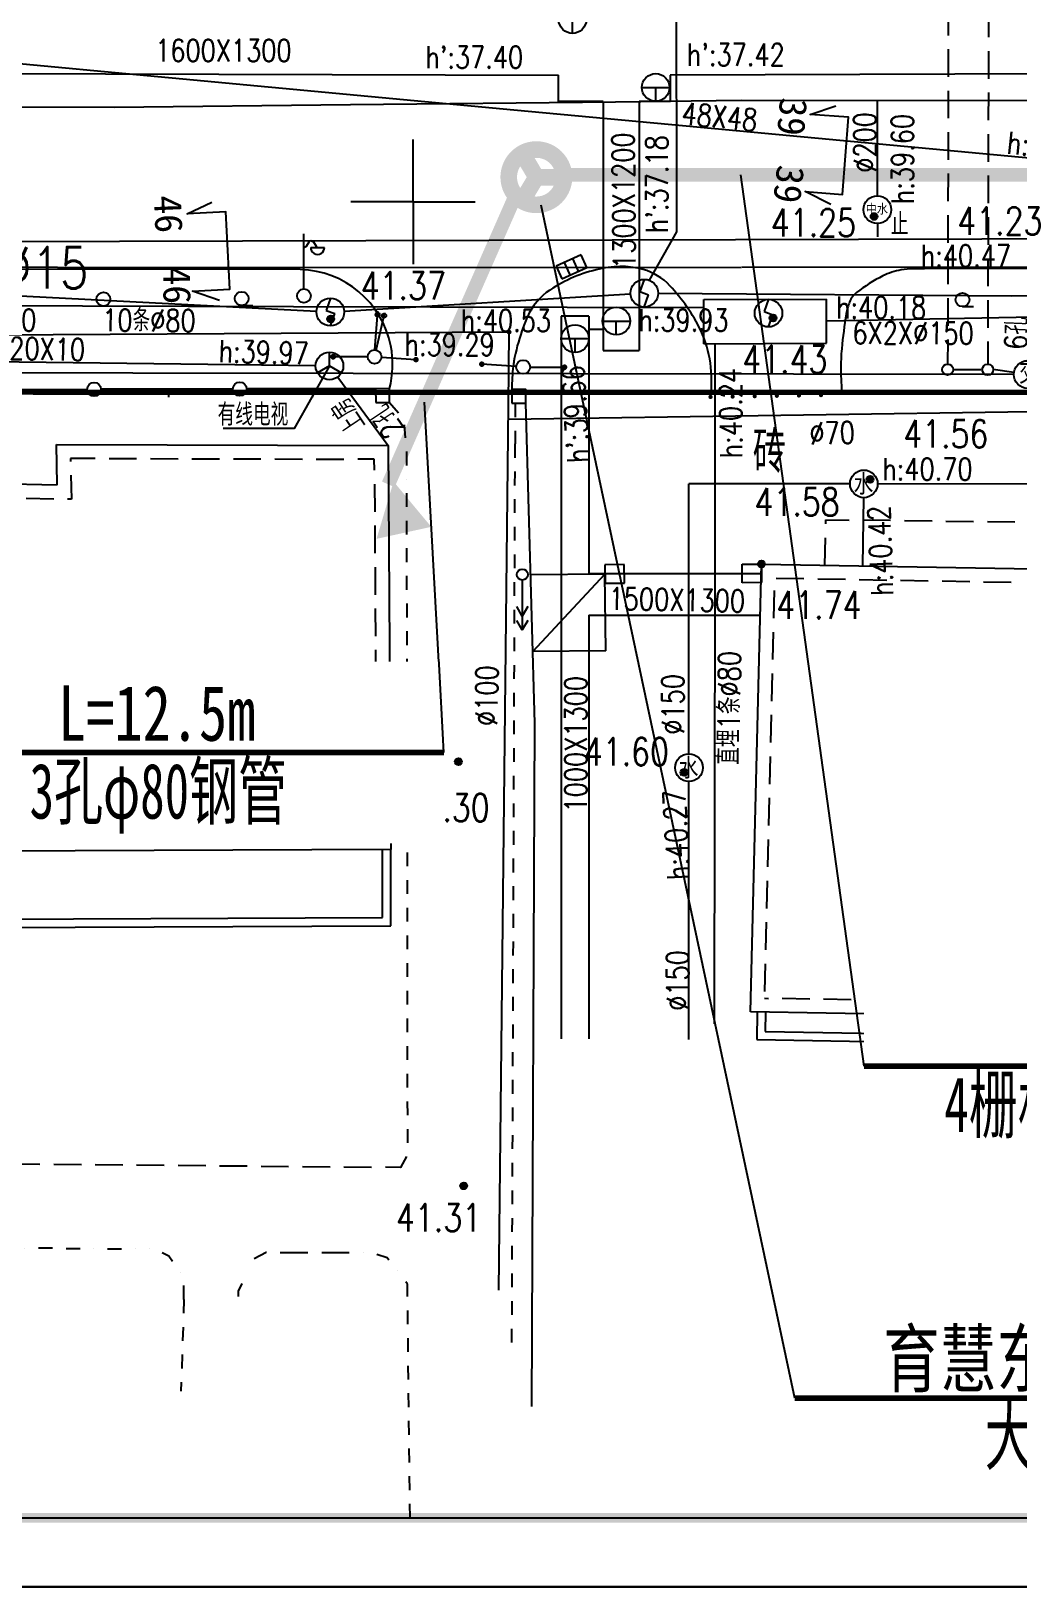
# Model space of a CAD drawing. Header units: inches. Extents: x 505347 to 508499, y 312634 to 313316.
# Drawn here: x 505586.2 to 505621.9, y 312809.9 to 312866.2 of the extents above; entities that cross this region are included whole.
import ezdxf
from ezdxf.enums import TextEntityAlignment as Align
from ezdxf.lldxf.tags import DXFTag

# ---------------------------------------------------------------- set-up
doc = ezdxf.new("R2010")
doc.units = ezdxf.units.IN
doc.header["$LTSCALE"] = 0.5
doc.header["$MEASUREMENT"] = 0
doc.linetypes.add('B1', pattern=[3, 2, -1])
doc.linetypes.add('XX11', pattern=[2, 1, -1])
for name, color, linetype in [('BJ0', 7, 'Continuous'), ('BJ02', 7, 'Continuous'), ('BJ03', 7, 'Continuous'), ('BJ04', 7, 'Continuous'), ('BJ05', 7, 'Continuous'), ('BJ08', 7, 'Continuous'), ('BJ09', 7, 'Continuous'), ('BJ10', 7, 'Continuous'), ('BZ', 2, 'Continuous'), ('上水井', 4, 'Continuous'), ('上水注记', 4, 'Continuous'), ('上水管线', 4, 'Continuous'), ('上水高程表', 4, 'Continuous'), ('中水井', 151, 'Continuous'), ('中水注记', 151, 'Continuous'), ('中水管线', 151, 'Continuous'), ('中水高程表', 151, 'Continuous'), ('公安交通井', 163, 'Continuous'), ('公安交通管线', 163, 'Continuous'), ('图签', 7, 'Continuous'), ('热力井', 40, 'Continuous'), ('热力注记', 40, 'Continuous'), ('热力管线', 40, 'Continuous'), ('热力高程表', 40, 'Continuous'), ('照明井', 193, 'Continuous'), ('照明管线', 193, 'Continuous'), ('燃气注记', 6, 'Continuous'), ('燃气管线', 6, 'Continuous'), ('燃气高程表', 6, 'Continuous'), ('电信井权属', 7, 'Continuous'), ('电信井（TV有线电视）', 3, 'Continuous'), ('电信断面图及编号', 3, 'Continuous'), ('电信注记', 3, 'Continuous'), ('电信管线', 3, 'Continuous'), ('电信规划位置', 1, 'Continuous'), ('电信高程表', 3, 'Continuous'), ('电力井', 1, 'Continuous'), ('电力注记', 1, 'Continuous'), ('电力管线', 1, 'Continuous'), ('电力高程表', 1, 'Continuous'), ('通信人井', 7, 'Continuous'), ('道路红线', 1, 'Continuous'), ('雨蓖子', 34, 'Continuous')]:
    doc.layers.add(name, color=color, linetype=linetype)
doc.styles.add('HZ', font='simplex.shx', dxfattribs={"bigfont": 'hztxt'})
doc.styles.get("Standard").update_dxf_attribs({"font": 'txt.shx', "bigfont": 'hztxt.shx'})
doc.styles.add('粗宋', font='', dxfattribs={"width": 0.75})
doc.styles.add('粗等线', font='simhei.ttf')
doc.styles.add('细等线', font='txt.shx', dxfattribs={"bigfont": 'ht.shx'})
doc.styles.get('粗宋').set_extended_font_data('SimSun')
doc.linetypes.add('1152', pattern='A,15,-0.9,[138,ltypeshp.shx,S=1,R=0,X=0,Y=-0.5],-0.7,[138,ltypeshp.shx,S=1,R=0,X=0,Y=-0.5],-0.9,0', length=17.5)
doc.linetypes.add('1157', pattern='A,15,-3,[138,ltypeshp.shx,S=1,R=0,X=-0.5,Y=-0.5],-2,0', length=20)
tags = doc.linetypes.add('DL', pattern='A,15,-4.925,[130,ltypeshp.shx,S=0.5,R=330,X=-0.15,Y=0.433],0,[130,ltypeshp.shx,S=0.4,R=90,X=0,Y=0],-0.15,[130,ltypeshp.shx,S=0.5,R=150,X=0,Y=-0.433],-4.925,15', length=40).pattern_tags.tags
tags[32:33] = [DXFTag(74, 4), DXFTag(75, 0), DXFTag(340, '0'), DXFTag(46, 1.0), DXFTag(50, 0.0), DXFTag(44, 0.0), DXFTag(45, 0.0)]
tags[30:31] = [DXFTag(74, 4), DXFTag(75, 0), DXFTag(340, '0'), DXFTag(46, 1.0), DXFTag(50, 0.0), DXFTag(44, 0.0), DXFTag(45, 0.0)]
tags[4:5] = [DXFTag(74, 4), DXFTag(75, 0), DXFTag(340, '0'), DXFTag(46, 1.0), DXFTag(50, 0.0), DXFTag(44, 0.0), DXFTag(45, 0.0)]
tags = doc.linetypes.add('DX', pattern='A,15,-5,[130,ltypeshp.shx,S=1,R=330,X=0,Y=0],-5,15', length=40).pattern_tags.tags
tags[16:17] = [DXFTag(74, 4), DXFTag(75, 0), DXFTag(340, '0'), DXFTag(46, 1.0), DXFTag(50, 0.0), DXFTag(44, 0.0), DXFTag(45, 0.0)]
tags[14:15] = [DXFTag(74, 4), DXFTag(75, 0), DXFTag(340, '0'), DXFTag(46, 1.0), DXFTag(50, 0.0), DXFTag(44, 0.0), DXFTag(45, 0.0)]
tags[4:5] = [DXFTag(74, 4), DXFTag(75, 0), DXFTag(340, '0'), DXFTag(46, 1.0), DXFTag(50, 0.0), DXFTag(44, 0.0), DXFTag(45, 0.0)]
tags = doc.linetypes.add('SS', pattern='A,15,-1.9,[130,ltypeshp.shx,S=1,R=330,X=0,Y=0],-1.2,[130,ltypeshp.shx,S=1,R=330,X=0,Y=0],-1.9,15', length=35).pattern_tags.tags
tags[24:25] = [DXFTag(74, 4), DXFTag(75, 0), DXFTag(340, '0'), DXFTag(46, 1.0), DXFTag(50, 0.0), DXFTag(44, 0.0), DXFTag(45, 0.0)]
tags[22:23] = [DXFTag(74, 4), DXFTag(75, 0), DXFTag(340, '0'), DXFTag(46, 1.0), DXFTag(50, 0.0), DXFTag(44, 0.0), DXFTag(45, 0.0)]
tags[4:5] = [DXFTag(74, 4), DXFTag(75, 0), DXFTag(340, '0'), DXFTag(46, 1.0), DXFTag(50, 0.0), DXFTag(44, 0.0), DXFTag(45, 0.0)]
doc.linetypes.add('TRQD', pattern='A,15,[130,ltypeshp.shx,S=0.6,R=0,X=0,Y=0],-5,[130,ltypeshp.shx,S=0.6,R=0,X=0,Y=0],15', length=35)
tags = doc.linetypes.add('TRQZ', pattern='A,15,[130,ltypeshp.shx,S=0.6,R=0,X=0,Y=0],-2.5,[133,ltypeshp.shx,S=0.05,R=0,X=0,Y=0],-2.5,[130,ltypeshp.shx,S=0.6,R=0,X=0,Y=0],15', length=35).pattern_tags.tags
tags[28:29] = [DXFTag(74, 4), DXFTag(75, 0), DXFTag(340, '0'), DXFTag(46, 1.0), DXFTag(50, 0.0), DXFTag(44, 0.0), DXFTag(45, 0.0)]

# ---------------------------------------------------------------- blocks, each defined once
blk = doc.blocks.new('B5461')
for q in [(-0.866025, -0.5), (0, 1), (0.866025, -0.5)]:
    blk.add_line((0, 0), q)
blk.add_circle((0, 0), 1)
blk = doc.blocks.new('B552')
for p, q in [((0.984668, 0.518566), (-1.015332, 0.518566)), ((-1.015332, 0.518566), (-1.015332, -0.481434)), ((0.984668, -0.481434), (0.984668, 0.518566)), ((-1.015332, -0.481434), (0.984668, -0.481434))]:
    blk.add_line(p, q)
at = {"linetype": 'Continuous'}
for p, q in [((-0.348666, -0.481434), (-0.348666, 0.518566)), ((0.318001, -0.481434), (0.318001, 0.518566))]:
    blk.add_line(p, q, dxfattribs=at)
blk = doc.blocks.new('BC026')
for p, q in [((0, 0.5), (0, 4.5)), ((0, 3.5), (0.19, 3.6)), ((0.19, 3.6), (0.39, 3.9)), ((0.39, 3.9), (0.49, 4)), ((0.49, 4), (0.69, 3.9)), ((0.49, 3.5), (1.49, 3.5)), ((0.69, 3.9), (0.89, 3.6)), ((0.89, 3.6), (0.99, 3.5))]:
    blk.add_line(p, q)
blk.add_circle((0, 0), 0.5)
blk.add_arc((0.99, 3.5), 0.5, 179, 0)
blk = doc.blocks.new('B8211')
blk.add_hatch(color=256).paths.add_polyline_path([(0.25, 0, 1), (-0.25, 0, 1)])
blk.add_circle((0, 0), 0.25)
blk = doc.blocks.new('JT')
at = {"layer": '公安交通井'}
blk.add_circle((0, 0), 0.5, dxfattribs=at)
at = {"layer": '公安交通井', "width": 0.8}
blk.add_text('交', height=0.8, dxfattribs=at).set_placement((-0.304, -0.335, -50.185))
blk = doc.blocks.new('B549')
blk.add_circle((0, 0), 1)
blk = doc.blocks.new('B545')
for p, q in [((-1, 0), (1, 0)), ((0, -1), (0, 0))]:
    blk.add_line(p, q)
blk.add_circle((0, 0), 1)
blk = doc.blocks.new('B547')
at = {"linetype": 'Continuous'}
for p, q in [((0, 1), (-0.31427, 0.111111)), ((-0.31427, 0.111111), (0.31427, -0.111111)), ((0, -1), (0.31427, -0.111111))]:
    blk.add_line(p, q, dxfattribs=at)
blk.add_circle((0, 0), 1)
blk = doc.blocks.new('B5502')
blk.add_circle((0, 0), 1)
at = {"style": '细等线'}
blk.add_text('水', height=1.5, dxfattribs=at).set_placement((-0.74, -0.79))
blk = doc.blocks.new('53214')
blk.add_circle((0, 0), 0.1)
for tag in ['路号', '线号', '点号']:
    blk.add_attdef(tag, (0, 0), '', height=0.00001)
blk = doc.blocks.new('111111')
for p, q in [((518331.076, 303651.061), (518751.076, 303651.061)), ((518751.076, 303651.061), (518331.076, 303651.061)), ((518343.576, 303505.111), (518748.576, 303505.111)), ((518331.076, 303502.611), (518751.076, 303502.611))]:
    blk.add_line(p, q)
at = {"const_width": 0.35}
blk.add_lwpolyline([(518343.576, 303648.561), (518748.576, 303648.561), (518748.576, 303505.111), (518343.576, 303505.111)], close=True, dxfattribs=at)
blk = doc.blocks.new('A$C23F021E1')
at = {"color": 255}
blk.add_wipeout([(0, 6.569), (20.762, 6.569), (20.762, 0), (0, 0)], dxfattribs=at).dxf.layer = 'BZ'
at = {"layer": 'BZ', "color": 0, "const_width": 0.2}
blk.add_lwpolyline([(0, 3.285), (20.762, 3.285)], dxfattribs=at)
at = {"layer": 'BZ', "style": '粗宋', "width": 0.75, "flags": 8}
for tag, p in [('X=', (10.365, 3.712)), ('Y=', (10.426, 0.898))]:
    blk.add_attdef(tag, text='', height=2, dxfattribs=at).set_placement(p, align=Align.CENTER)
blk = doc.blocks.new('5656')
at = {"layer": '通信人井', "color": 0, "const_width": 0.6, "elevation": -9959.29}
blk.add_lwpolyline([(513203.831, 303411.733), (513203.828, 303411.796), (513203.82, 303411.858), (513203.808, 303411.92), (513203.793, 303411.981), (513203.774, 303412.041), (513203.751, 303412.099), (513203.725, 303412.156), (513203.695, 303412.211), (513203.661, 303412.265), (513203.624, 303412.316), (513203.585, 303412.364), (513203.542, 303412.41), (513203.496, 303412.453), (513203.448, 303412.494), (513203.397, 303412.531), (513203.345, 303412.565), (513203.29, 303412.595), (513203.233, 303412.622), (513203.175, 303412.646), (513203.115, 303412.665), (513203.054, 303412.681), (513202.992, 303412.693), (513202.93, 303412.701), (513202.868, 303412.706), (513202.805, 303412.706), (513202.742, 303412.702), (513202.68, 303412.695), (513202.618, 303412.683), (513202.557, 303412.668), (513202.497, 303412.649), (513202.439, 303412.626), (513202.382, 303412.599), (513202.326, 303412.569), (513202.273, 303412.536), (513202.222, 303412.499), (513202.174, 303412.459), (513202.128, 303412.417), (513202.084, 303412.371), (513202.044, 303412.323), (513202.007, 303412.272), (513201.973, 303412.219), (513201.943, 303412.164), (513201.916, 303412.108), (513201.892, 303412.049), (513201.873, 303411.99), (513201.857, 303411.929), (513201.845, 303411.867), (513201.836, 303411.805), (513201.832, 303411.742), (513201.832, 303411.679), (513201.836, 303411.617), (513201.843, 303411.554), (513201.855, 303411.493), (513201.87, 303411.432), (513201.889, 303411.372), (513201.912, 303411.313), (513201.938, 303411.256), (513201.968, 303411.201), (513202.002, 303411.148), (513202.039, 303411.097), (513202.078, 303411.048), (513202.121, 303411.002), (513202.167, 303410.959), (513202.215, 303410.919), (513202.266, 303410.882), (513202.319, 303410.848), (513202.374, 303410.817), (513202.43, 303410.79), (513202.489, 303410.767), (513202.548, 303410.747), (513202.609, 303410.731), (513202.671, 303410.719), (513202.733, 303410.711), (513202.796, 303410.707), (513202.858, 303410.707), (513202.921, 303410.71), (513202.983, 303410.718), (513203.045, 303410.729), (513203.106, 303410.745), (513203.166, 303410.764), (513203.225, 303410.787), (513203.281, 303410.813), (513203.337, 303410.843), (513203.39, 303410.877), (513203.441, 303410.913), (513203.489, 303410.953), (513203.535, 303410.996), (513203.579, 303411.042), (513203.619, 303411.09), (513203.656, 303411.14), (513203.69, 303411.193), (513203.72, 303411.248), (513203.747, 303411.305), (513203.771, 303411.363), (513203.791, 303411.423), (513203.806, 303411.484), (513203.819, 303411.545), (513203.827, 303411.608), (513203.831, 303411.67)], close=True, dxfattribs=at)
for points in [[(513203.782, 303411.702), (513202.832, 303411.706), (513202.348, 303412.524)], [(513202.832, 303411.706), (513202.342, 303410.892)]]:
    blk.add_lwpolyline(points, dxfattribs=at)

msp = doc.modelspace()

# ---------------------------------------------------------------- hatches: boundary and pattern name
at = {"layer": '图签'}
msp.add_hatch(color=1, dxfattribs=at).paths.add_polyline_path([(505598.676, 312847.85), (505600.656, 312848.284), (505599.292, 312849.921)])

# ---------------------------------------------------------------- linework, layer by layer
at = {"const_width": 0.5, "elevation": -41.154}
msp.add_lwpolyline([(505624.748, 312861.015), (505605.35, 312861.015)], dxfattribs=at)
at = {"const_width": 0.5}
msp.add_lwpolyline([(505603.706, 312860.271), (505599.101, 312849.82)], dxfattribs=at)
at = {"layer": 'BJ0'}
for q in [(505600, 312862.289), (505597.75, 312860.039), (505600, 312857.789), (505602.25, 312860.039)]:
    msp.add_line((505600, 312860.039), q, dxfattribs=at)
at = {"layer": 'BJ02', "linetype": 'Continuous'}
for p, q in [((505583.429, 312853.245), (505588.202, 312853.257)), ((505591.151, 312853.263), (505588.702, 312853.258)), ((505591.151, 312853.275), (505591.152, 312852.975)), ((505593.475, 312853.269), (505591.151, 312853.263)), ((505596.361, 312853.275), (505593.975, 312853.27)), ((505598.642, 312853.278), (505596.361, 312853.275)), ((505596.361, 312853.275), (505596.362, 312852.975)), ((505604.406, 312841.188), (505604.073, 312852.756)), ((505587.122, 312849.8), (505587.09, 312851.261)), ((505587.09, 312851.261), (505599.092, 312851.228)), ((505599.092, 312851.228), (505599.188, 312836.617)), ((505588.493, 312850.757), (505587.601, 312850.76)), ((505587.601, 312850.76), (505587.603, 312850.652)), ((505588.993, 312850.756), (505589.993, 312850.753)), ((505590.493, 312850.752), (505591.493, 312850.749)), ((505591.993, 312850.748), (505592.993, 312850.745)), ((505593.493, 312850.743), (505594.493, 312850.741)), ((505594.993, 312850.739), (505595.993, 312850.737)), ((505596.493, 312850.735), (505597.493, 312850.732)), ((505598.595, 312850.729), (505597.993, 312850.731)), ((505598.598, 312850.331), (505598.595, 312850.729)), ((505587.614, 312850.152), (505587.633, 312849.288)), ((505584.296, 312849.864), (505587.122, 312849.8)), ((505598.601, 312849.831), (505598.608, 312848.831)), ((505585.998, 312849.325), (505586.997, 312849.303)), ((505587.633, 312849.288), (505587.497, 312849.291)), ((505614.931, 312848.389), (505614.934, 312848.543)), ((505614.934, 312848.543), (505615.78, 312848.531)), ((505617.28, 312848.511), (505616.28, 312848.524)), ((505618.78, 312848.49), (505617.78, 312848.504)), ((505620.28, 312848.469), (505619.28, 312848.483)), ((505621.78, 312848.449), (505620.78, 312848.463)), ((505598.611, 312848.331), (505598.618, 312847.331)), ((505614.904, 312846.897), (505614.922, 312847.889)), ((505598.621, 312846.831), (505598.627, 312845.831)), ((505607.64, 312846.918), (505606.941, 312846.913)), ((505606.941, 312846.913), (505606.945, 312846.242)), ((505607.644, 312846.246), (505607.64, 312846.918)), ((505611.905, 312846.934), (505612.605, 312846.939)), ((505611.909, 312846.263), (505611.905, 312846.934)), ((505612.208, 312830.743), (505612.605, 312846.939)), ((505612.605, 312846.939), (505612.609, 312846.267)), ((505612.605, 312846.939), (505650.934, 312846.276)), ((505606.943, 312846.578), (505604.252, 312846.544)), ((505606.945, 312846.242), (505607.644, 312846.246)), ((505612.609, 312846.267), (505611.909, 312846.263)), ((505613.142, 312846.43), (505614.142, 312846.412)), ((505614.642, 312846.404), (505615.641, 312846.386)), ((505616.141, 312846.378), (505617.141, 312846.36)), ((505617.641, 312846.352), (505618.641, 312846.335)), ((505619.141, 312846.326), (505620.141, 312846.309)), ((505620.641, 312846.3), (505621.641, 312846.283)), ((505613.057, 312844.98), (505613.082, 312845.98)), ((505598.631, 312845.331), (505598.637, 312844.331)), ((505613.02, 312843.481), (505613.045, 312844.48)), ((505598.641, 312843.831), (505598.647, 312842.831)), ((505606.978, 312843.805), (505604.332, 312843.771)), ((505612.984, 312841.981), (505613.008, 312842.981)), ((505598.65, 312842.331), (505598.657, 312841.331)), ((505604.301, 312816.478), (505604.406, 312841.188)), ((505612.947, 312840.481), (505612.971, 312841.481)), ((505598.66, 312840.831), (505598.667, 312839.832)), ((505612.91, 312838.982), (505612.935, 312839.982)), ((505598.67, 312839.332), (505598.677, 312838.332)), ((505612.873, 312837.482), (505612.898, 312838.482)), ((505598.685, 312837.115), (505598.68, 312837.832)), ((505599.188, 312836.617), (505551.624, 312836.401)), ((505587.402, 312837.063), (505586.402, 312837.059)), ((505588.902, 312837.07), (505587.902, 312837.066)), ((505590.402, 312837.077), (505589.402, 312837.073)), ((505591.902, 312837.084), (505590.902, 312837.079)), ((505593.402, 312837.091), (505592.402, 312837.086)), ((505594.902, 312837.098), (505593.902, 312837.093)), ((505596.402, 312837.104), (505595.402, 312837.1)), ((505597.902, 312837.111), (505596.902, 312837.107)), ((505598.402, 312837.113), (505598.685, 312837.115)), ((505598.888, 312834.153), (505598.888, 312836.617)), ((505599.188, 312833.854), (505599.188, 312836.617)), ((505612.837, 312835.983), (505612.861, 312836.982)), ((505612.8, 312834.483), (505612.824, 312835.483)), ((505552.639, 312833.97), (505598.888, 312834.153)), ((505552.64, 312833.67), (505599.188, 312833.854)), ((505612.763, 312832.984), (505612.788, 312833.983)), ((505612.726, 312831.484), (505612.751, 312832.484)), ((505612.72, 312831.234), (505612.856, 312831.232)), ((505614.356, 312831.206), (505613.356, 312831.223)), ((505615.856, 312831.18), (505614.856, 312831.197)), ((505617.355, 312831.154), (505616.356, 312831.171)), ((505618.855, 312831.128), (505617.855, 312831.145)), ((505620.355, 312831.102), (505619.355, 312831.12)), ((505621.855, 312831.076), (505620.855, 312831.094)), ((505650.851, 312830.075), (505612.208, 312830.743)), ((505612.208, 312830.743), (505612.208, 312830.743)), ((505612.452, 312830.719), (505612.441, 312829.739)), ((505612.752, 312830.716), (505612.744, 312830.034)), ((505612.744, 312830.034), (505637.841, 312829.6)), ((505612.441, 312829.739), (505637.536, 312829.305))]:
    msp.add_line(p, q, dxfattribs=at)
at = {"layer": 'BJ02'}
for points in [[(505598.645, 312852.778), (505599.145, 312852.782), (505599.142, 312853.282), (505598.642, 312853.278)], [(505603.573, 312852.756), (505604.073, 312852.756), (505604.073, 312853.256), (505603.573, 312853.256)]]:
    msp.add_lwpolyline(points, close=True, dxfattribs=at)
at = {"layer": 'BJ02', "linetype": 'Continuous', "flags": 128}
for points in [[(505604.331, 312843.771), (505606.943, 312846.578)], [(505606.978, 312843.805), (505606.943, 312846.578)]]:
    msp.add_lwpolyline(points, dxfattribs=at)
at = {"layer": 'BJ02', "linetype": 'Continuous'}
for centre in [(505588.452, 312853.257), (505593.725, 312853.269)]:
    msp.add_circle(centre, 0.25, dxfattribs=at)
at = {"layer": 'BJ03', "linetype": 'B1', "flags": 128}
for points in [[(505619.401, 312882.058), (505619.343, 312854.172)], [(505620.854, 312881.987), (505620.796, 312854.169)], [(505619.543, 312853.972), (505620.596, 312853.97)]]:
    msp.add_lwpolyline(points, dxfattribs=at)
at = {"layer": 'BJ03', "linetype": 'Continuous'}
for centre in [(505619.343, 312853.972), (505620.796, 312853.969)]:
    msp.add_circle(centre, 0.2, dxfattribs=at)
at = {"layer": 'BJ04', "linetype": 'Continuous', "flags": 128}
for points in [[(505595.91, 312857.586), (505558.075, 312857.61)], [(505693.309, 312857.739), (505618.503, 312857.609)], [(505599.764, 312825.515), (505599.538, 312825.119), (505598.994, 312825.124)], [(505585.494, 312825.249), (505586.494, 312825.24)], [(505586.994, 312825.235), (505587.994, 312825.226)], [(505588.494, 312825.222), (505589.494, 312825.212)], [(505589.994, 312825.208), (505590.994, 312825.198)], [(505591.494, 312825.194), (505592.494, 312825.185)], [(505592.994, 312825.18), (505593.994, 312825.171)], [(505594.494, 312825.166), (505595.494, 312825.157)], [(505595.994, 312825.152), (505596.994, 312825.143)], [(505597.494, 312825.138), (505598.494, 312825.129)], [(505595.19, 312822.038), (505596.19, 312822.038)], [(505596.69, 312822.038), (505597.69, 312822.038)]]:
    msp.add_lwpolyline(points, dxfattribs=at)
for points in [[(505599.142, 312853.282, 0.114445), (505599.191, 312854.829, 0.3515), (505595.91, 312857.586)], [(505618.503, 312857.609, 0.062513), (505617.664, 312857.575, 0.074984), (505616.997, 312857.357, 0.050061), (505616.049, 312856.757, 0.133797), (505615.795, 312856.415, 0.051902), (505615.677, 312855.992, 0.017827), (505615.511, 312854.727, 0.025777), (505615.478, 312853.969, 0.021507), (505615.524, 312853.06)]]:
    msp.add_lwpolyline(points, format="xyb", dxfattribs=at)
at = {"layer": 'BJ04', "linetype": 'Continuous'}
for points in [[(505610.412, 312855.386, 0.072687), (505609.291, 312857.006, 0.138725), (505608.322, 312857.594, 0.065392), (505607.593, 312857.696, 0.055871), (505606.737, 312857.606, 0.093264), (505604.95, 312856.848, 0.144037), (505604.133, 312855.873, 0.019121), (505603.937, 312855.371, 0.037804), (505603.645, 312854.273)], [(505610.762, 312852.981, 0.14152), (505610.412, 312855.386)], [(505603.645, 312854.273, 0.009418), (505603.621, 312854.098, 0.030958), (505603.573, 312853.256)]]:
    msp.add_lwpolyline(points, format="xyb", dxfattribs=at)
at = {"layer": 'BJ04', "linetype": 'Continuous', "const_width": 0.075}
for points in [[(505610.799, 312852.982, 1), (505610.724, 312852.98, 1)], [(505611.599, 312852.995, 1), (505611.524, 312852.994, 1)], [(505612.399, 312853.008, 1), (505612.324, 312853.007, 1)], [(505613.199, 312853.022, 1), (505613.124, 312853.02, 1)], [(505613.999, 312853.035, 1), (505613.924, 312853.034, 1)], [(505614.798, 312853.048, 1), (505614.723, 312853.047, 1)]]:
    msp.add_lwpolyline(points, format="xyb", close=True, dxfattribs=at)
at = {"layer": 'BJ04', "linetype": 'XX11', "flags": 128}
for points in [[(505599.145, 312852.782), (505599.664, 312852.181), (505599.717, 312851.506)], [(505603.696, 312852.756), (505603.691, 312851.284)], [(505603.575, 312818.785), (505603.691, 312851.284)], [(505599.756, 312851.007), (505599.759, 312850.974), (505599.76, 312850.007)], [(505599.761, 312849.507), (505599.791, 312826.007)], [(505586.944, 312822.194), (505586.297, 312822.198), (505585.945, 312822.168)], [(505587.444, 312822.19), (505588.444, 312822.182)], [(505588.944, 312822.179), (505589.944, 312822.171)], [(505591.286, 312821.72), (505591.155, 312821.912), (505590.615, 312822.166), (505590.444, 312822.168)], [(505594.69, 312822.038), (505594.68, 312822.038), (505594.203, 312821.784), (505594.011, 312821.378)], [(505599.121, 312821.769), (505599.061, 312821.847), (505598.49, 312822.038), (505598.19, 312822.038)], [(505591.707, 312820.346), (505591.695, 312821.118), (505591.567, 312821.307)], [(505593.797, 312820.926), (505593.663, 312820.641), (505593.669, 312819.956)], [(505599.797, 312820.497), (505599.792, 312820.894), (505599.425, 312821.373)], [(505599.888, 312812.449), (505599.797, 312820.497)]]:
    msp.add_lwpolyline(points, dxfattribs=at)
at = {"layer": 'BJ04', "linetype": 'XX11'}
msp.add_lwpolyline([(505591.707, 312820.346), (505591.597, 312817.026)], dxfattribs=at)
at = {"layer": 'BJ05', "linetype": 'Continuous', "flags": 128}
for points in [[(505598.608, 312854.685), (505598.728, 312856.082)], [(505598.662, 312854.678), (505598.978, 312856.04)], [(505598.356, 312854.435), (505596.98, 312854.433)], [(505603.95, 312846.358), (505603.95, 312844.554)], [(505604.15, 312845.404), (505603.95, 312845.058), (505603.75, 312845.404)], [(505604.15, 312844.901), (505603.95, 312844.554), (505603.75, 312844.901)]]:
    msp.add_lwpolyline(points, dxfattribs=at)
at = {"layer": 'BJ05', "linetype": 'Continuous'}
for points in [[(505598.855, 312854.418), (505600.102, 312854.332)], [(505603.731, 312854.081), (505602.484, 312854.167)], [(505604.23, 312854.063), (505605.48, 312854.058)]]:
    msp.add_lwpolyline(points, dxfattribs=at)
at = {"layer": 'BJ05', "linetype": 'Continuous', "const_width": 0.1}
for points in [[(505600.152, 312854.332, 1), (505600.052, 312854.332, 1)], [(505602.434, 312854.167, 1), (505602.534, 312854.167, 1)], [(505605.53, 312854.058, 1), (505605.43, 312854.058, 1)]]:
    msp.add_lwpolyline(points, format="xyb", close=True, dxfattribs=at)
at = {"layer": 'BJ05', "linetype": 'Continuous'}
for centre, radius in [((505598.716, 312855.957), 0.0748), ((505598.949, 312855.919), 0.0748), ((505598.606, 312854.435), 0.25), ((505597.105, 312854.435), 0.0751), ((505603.98, 312854.064), 0.25), ((505603.95, 312846.559), 0.2)]:
    msp.add_circle(centre, radius, dxfattribs=at)
at = {"layer": 'BJ09', "linetype": 'Continuous'}
for p, q in [((505593.794, 312856.288), (505594.194, 312856.288)), ((505619.881, 312856.247), (505620.281, 312856.247))]:
    msp.add_line(p, q, dxfattribs=at)
for centre in [(505588.789, 312856.519), (505593.794, 312856.538), (505619.881, 312856.497)]:
    msp.add_circle(centre, 0.25, dxfattribs=at)
at = {"layer": '上水管线', "linetype": 'SS', "ltscale": 0.6}
for points in [[(505609.981, 312840.072), (505609.981, 312849.839)], [(505615.811, 312849.839), (505609.981, 312849.839)], [(505629.139, 312849.82), (505616.811, 312849.839)], [(505616.302, 312849.34), (505616.26, 312846.876)], [(505609.981, 312829.749), (505609.981, 312839.073)]]:
    msp.add_lwpolyline(points, dxfattribs=at)
at = {"layer": '中水管线', "linetype": 'SS', "ltscale": 0.6}
for points in [[(505607.329, 312863.648), (505597.729, 312863.54)], [(505704.911, 312863.645), (505611.883, 312863.699), (505607.329, 312863.648)], [(505616.811, 312860.24), (505616.8, 312863.696)], [(505597.729, 312863.54), (505589.177, 312863.444), (505541.089, 312863.529)], [(505616.815, 312858.776), (505616.814, 312859.247)]]:
    msp.add_lwpolyline(points, dxfattribs=at)
at = {"layer": '公安交通管线'}
for points in [[(505542.022, 312853.927), (505621.734, 312853.802)], [(505621.744, 312853.868), (505620.996, 312853.969)]]:
    msp.add_lwpolyline(points, dxfattribs=at)
at = {"layer": '热力管线'}
for points in [[(505568.37, 312864.731), (505605.258, 312864.621)], [(505667.685, 312864.825), (505609.306, 312864.621)], [(505606.879, 312863.665), (505605.261, 312863.665), (505605.261, 312864.621)], [(505609.304, 312864.621), (505609.304, 312863.665), (505608.179, 312863.665)], [(505606.879, 312863.665), (505606.879, 312854.663)], [(505608.179, 312863.665), (505608.179, 312854.663)], [(505606.358, 312855.9), (505605.358, 312855.9)], [(505605.358, 312855.9), (505605.358, 312829.767)], [(505606.358, 312855.9), (505606.358, 312846.592)], [(505606.879, 312855.424), (505606.358, 312855.424)], [(505606.879, 312854.663), (505608.179, 312854.663)], [(505606.358, 312846.592), (505612.578, 312846.592)], [(505606.358, 312845.092), (505606.358, 312829.767)], [(505606.358, 312845.092), (505612.578, 312845.092)]]:
    msp.add_lwpolyline(points, dxfattribs=at)
at = {"layer": '照明管线'}
for points in [[(505608.549, 312857.199), (505609.543, 312858.952), (505609.528, 312868.581)], [(505564.601, 312857.265), (505572.266, 312857.337), (505596.508, 312856.081)], [(505597.502, 312856.085), (505607.869, 312856.705)], [(505608.866, 312856.731), (505621.639, 312856.641), (505632.841, 312856.723)]]:
    msp.add_lwpolyline(points, dxfattribs=at)
at = {"layer": '燃气管线', "linetype": 'TRQZ', "ltscale": 0.5}
for p, q in [((505535.658, 312858.473), (505620.581, 312858.703)), ((505620.581, 312858.703), (505623.696, 312858.711))]:
    msp.add_line(p, q, dxfattribs=at)
at = {"layer": '燃气管线', "linetype": 'TRQD', "ltscale": 0.5}
for p, q in [((505603.48, 312855.329), (505569.94, 312855.127)), ((505603.456, 312852.679), (505603.48, 312855.329)), ((505603.096, 312820.679), (505603.456, 312852.679)), ((505603.451, 312852.179), (505637.864, 312852.678))]:
    msp.add_line(p, q, dxfattribs=at)
msp.add_point((505603.48, 312855.329), dxfattribs=at)
at = {"layer": '电信井权属'}
msp.add_lwpolyline([(505596.972, 312854.104), (505595.699, 312851.844), (505593.119, 312851.844)], dxfattribs=at)
at = {"layer": '电信断面图及编号'}
for points in [[(505615.12, 312859.942), (505614.192, 312860.408), (505615.542, 312860.304), (505615.757, 312863.094), (505614.364, 312863.202), (505615.299, 312863.507)], [(505592.994, 312856.47), (505592.014, 312856.813), (505593.366, 312856.884), (505593.22, 312859.679), (505591.824, 312859.606), (505592.712, 312860.03)]]:
    msp.add_lwpolyline(points, dxfattribs=at)
at = {"layer": '电信管线', "linetype": 'DX'}
for points in [[(505582.909, 312865.301), (505589.605, 312864.677)], [(505589.605, 312864.677), (505603.644, 312863.369)], [(505603.644, 312863.369), (505610.405, 312862.739)], [(505610.405, 312862.739), (505624.76, 312861.402)], [(505594.105, 312857.657), (505580.15, 312857.678)], [(505611.866, 312857.668), (505594.105, 312857.657)], [(505622.42, 312857.674), (505611.897, 312857.668)]]:
    msp.add_lwpolyline(points, dxfattribs=at)
at = {"layer": '电信管线'}
for points in [[(505596.472, 312854.11), (505532.138, 312854.897)], [(505597.269, 312853.701), (505599.092, 312851.228)]]:
    msp.add_lwpolyline(points, dxfattribs=at)
at = {"layer": '电力管线', "linetype": 'DL'}
for points in [[(505588.032, 312856.263), (505572.986, 312856.3)], [(505610.518, 312856.504), (505614.958, 312856.522)], [(505610.524, 312854.904), (505610.518, 312856.504)], [(505614.964, 312854.922), (505614.958, 312856.522)], [(505595.666, 312856.245), (505588.032, 312856.263)], [(505610.519, 312856.209), (505595.666, 312856.245)], [(505633.052, 312856.069), (505614.961, 312855.722)], [(505610.524, 312854.904), (505614.964, 312854.922)], [(505610.924, 312854.905), (505610.913, 312846.278)], [(505610.913, 312846.278), (505610.891, 312830.309)]]:
    msp.add_lwpolyline(points, dxfattribs=at)
at = {"layer": '道路红线'}
for p, q in [((505575.674, 312853.299), (505587.033, 312853.145)), ((505587.033, 312853.145), (505705.163, 312853.145))]:
    msp.add_line(p, q, dxfattribs=at)

# ---------------------------------------------------------------- block references
for p in [(-12917.139, 9307.337, 82.3), (-12917.139, 9158.888, 82.3)]:
    msp.add_blockref('111111', p)
at = {"layer": 'BJ03', "linetype": 'Continuous', "xscale": 0.5, "yscale": 0.5, "zscale": 0.5}
msp.add_blockref('BC026', (505596.048, 312856.636), dxfattribs=at)
at = {"layer": 'BJ08', "xscale": 0.5, "yscale": 0.5, "zscale": 0.5}
for p in [(505616.683, 312859.507), (505597.019, 312855.801, 41.374), (505613.026, 312855.837, 41.428), (505616.536, 312850.003, 41.578), (505612.605, 312846.939, 42.74), (505601.638, 312839.793, 41.3), (505609.806, 312839.405, 41.596), (505601.829, 312824.451, 41.31)]:
    msp.add_blockref('B8211', p, dxfattribs=at)
at = {"layer": '上水井', "linetype": 'Continuous', "xscale": 0.5, "yscale": 0.5, "zscale": 0.5}
for p in [(505616.311, 312849.839, 41.578), (505609.981, 312839.573, 41.596)]:
    msp.add_blockref('B5502', p, dxfattribs=at)
at = {"layer": '中水井', "xscale": 0.5, "yscale": 0.5, "zscale": 0.5}
msp.add_blockref('B549', (505616.801, 312859.753, 80.935), dxfattribs=at)
at = {"layer": '公安交通井'}
msp.add_blockref('JT', (505622.235, 312853.793), dxfattribs=at)
at = {"layer": '热力井', "linetype": 'Continuous', "xscale": 0.5, "yscale": 0.5, "zscale": 0.5}
for p in [(505605.768, 312866.629, 41.31), (505608.779, 312864.174, 41.278), (505607.353, 312855.728, 41.445), (505605.858, 312855.092, 41.412)]:
    msp.add_blockref('B545', p, dxfattribs=at)
at = {"layer": '照明井', "linetype": 'Continuous', "xscale": 0.5, "yscale": 0.5, "zscale": 0.5}
for p in [(505608.366, 312856.734, 41.436), (505597.005, 312856.055, 41.374)]:
    msp.add_blockref('B547', p, dxfattribs=at)
at = {"layer": '燃气高程表'}
ref = msp.add_blockref('53214', (505603.48, 312855.329), dxfattribs=dict(at, xscale=0.5, yscale=0.5, zscale=0.5))
ref.add_attrib('路号', '97-5008', (505603.48, 312855.329, 53214), dxfattribs={"layer": '0', "height": 0.000005})
ref.add_attrib('线号', '1', (505603.48, 312855.329, 53214), dxfattribs={"layer": '0', "height": 0.000005})
ref.add_attrib('点号', '19', (505603.48, 312855.329, 53214), dxfattribs={"layer": '0', "height": 0.000005})
at = {"layer": '电信井（TV有线电视）', "linetype": 'Continuous', "xscale": 0.5, "yscale": 0.5, "zscale": 0.5}
msp.add_blockref('B5461', (505596.972, 312854.104), dxfattribs=at)
at = {"layer": '电力井', "linetype": 'Continuous', "xscale": 0.5, "yscale": 0.5, "zscale": 0.5}
msp.add_blockref('B547', (505612.86, 312856.012, 41.428), dxfattribs=at)
at = {"layer": '通信人井', "linetype": 'Continuous'}
msp.add_blockref('5656', (-7598.372, 9449.223, 9959.29), dxfattribs=at)
at = {"layer": '雨蓖子', "linetype": 'Continuous', "xscale": 0.5000000000000089, "yscale": 0.5, "zscale": 0.5, "rotation": 24.2031851316561}
msp.add_blockref('B552', (505605.741, 312857.683, 41.152), dxfattribs=at)

# ---------------------------------------------------------------- texts
at = {"layer": 'BJ08', "style": 'HZ', "width": 0.8}
for s, p in [('41.25', (505612.943, 312858.779, -39.687)), ('41.23', (505619.689, 312858.846, 41.232)), ('41.37', (505598.1, 312856.504, 41.374)), ('41.43', (505611.908, 312853.847, 41.428)), ('41.56', (505617.734, 312851.148, 41.56)), ('41.58', (505612.352, 312848.687, 41.578)), ('41.74', (505613.14, 312844.96, 42.74)), ('41.60', (505606.174, 312839.649, 41.596)), ('41.30', (505599.686, 312837.626, 41.3)), ('41.31', (505599.377, 312822.802, 41.31))]:
    msp.add_text(s, height=1, dxfattribs=at).set_placement(p)
at = {"layer": 'BJ10', "linetype": 'Continuous', "style": 'HZ', "width": 0.8}
for s, p in [('槐%%c15', (505583.962, 312856.9)), ('砖', (505612.291, 312850.243))]:
    msp.add_text(s, height=1.5, dxfattribs=at).set_placement(p)
at = {"layer": '上水注记', "linetype": '1152', "style": 'HZ', "width": 0.8}
for p in [(505609.807, 312840.769), (505609.977, 312830.783)]:
    msp.add_text('%%c150', height=0.8, rotation=90.1882, dxfattribs=at).set_placement(p)
at = {"layer": '上水高程表', "style": 'HZ', "width": 0.8}
msp.add_text('h:40.70', height=0.8, dxfattribs=at).set_placement((505616.981, 312849.973))
for s, rotation, p in [('h:40.42', 92.1661, (505617.374, 312845.803)), ('h:40.27', 92.8093, (505609.999, 312835.528))]:
    msp.add_text(s, height=0.8, rotation=rotation, dxfattribs=at).set_placement(p)
at = {"layer": '中水井'}
msp.add_text('中水', height=0.4, dxfattribs=at).set_placement((505616.382, 312859.572, -8.937))
at = {"layer": '中水注记', "style": 'HZ', "width": 0.8}
msp.add_text('%%C200', height=0.8, rotation=90.3, dxfattribs=at).set_placement((505616.752, 312861.09))
msp.add_text('止', height=0.8, dxfattribs=at).set_placement((505617.287, 312858.824))
at = {"layer": '中水高程表', "style": 'HZ', "width": 0.8}
msp.add_text('h:39.60', height=0.8, rotation=90.2461, dxfattribs=at).set_placement((505618.118, 312859.955))
at = {"layer": '热力注记', "linetype": 'B1', "ltscale": 0.5, "style": 'HZ', "width": 0.8}
msp.add_text('1600X1300', height=0.8, dxfattribs=at).set_placement((505590.664, 312865.111))
for s, rotation, p in [('1300X1200', 90.618, (505608.046, 312857.615)), ('1500X1300', 358.8804, (505607.068, 312845.294)), ('1000X1300', 90, (505606.287, 312837.953))]:
    msp.add_text(s, height=0.8, rotation=rotation, dxfattribs=at).set_placement(p)
at = {"layer": '热力高程表', "style": 'HZ', "width": 0.8}
for s, p in [("h':37.40", (505600.443, 312864.866)), ("h':37.42", (505609.909, 312864.96)), ('h:40.53', (505601.727, 312855.348))]:
    msp.add_text(s, height=0.8, dxfattribs=at).set_placement(p)
for s, rotation, p in [("h':37.18", 90, (505609.221, 312858.907)), ("h':39.66", 93.2137, (505606.379, 312850.614))]:
    msp.add_text(s, height=0.8, rotation=rotation, dxfattribs=at).set_placement(p)
at = {"layer": '燃气注记', "linetype": 'TRQD', "ltscale": 0.5, "style": 'HZ', "width": 0.8}
for s, rotation, p in [('%%c70', 1.7914, (505615.164, 312851.679)), ('%%c100', 89.0828, (505602.661, 312842.178))]:
    msp.add_text(s, height=0.8, rotation=rotation, dxfattribs=at).set_placement(p, align=Align.MIDDLE)
at = {"layer": '燃气高程表', "style": 'HZ', "width": 0.8}
msp.add_text('h:39.29', height=0.8, dxfattribs=at).set_placement((505599.69, 312854.474))
at = {"layer": '电信井权属', "linetype": 'Continuous', "style": 'HZ', "width": 0.8}
msp.add_text('有线电视', height=0.8, dxfattribs=at).set_placement((505592.923, 312851.943))
at = {"layer": '电信断面图及编号', "style": '粗等线'}
for s, rotation, p in [('39', 265.1911, (505613.719, 312863.111)), ('39', 263.4317, (505613.595, 312860.672)), ('46', 272.5888, (505591.139, 312859.595)), ('46', 270.8294, (505591.45, 312857.022))]:
    msp.add_text(s, height=1, rotation=rotation, dxfattribs=at).set_placement(p, align=Align.MIDDLE)
at = {"layer": '电信注记', "linetype": '1157', "style": 'HZ', "width": 0.8}
for s, rotation, p in [('48X48', 354.6329, (505609.689, 312862.843)), ('6孔', 87.6994, (505622.203, 312854.672)), ('20X10', 358.862, (505585.378, 312854.343)), ('上房', 123.7205, (505598.335, 312851.99)), ('2孔', 123.7205, (505599.692, 312851.818))]:
    msp.add_text(s, height=0.8, rotation=rotation, dxfattribs=at).set_placement(p)
at = {"layer": '电信高程表', "style": 'HZ', "width": 0.8}
for s, rotation, p in [('h:40.17', 353.8861, (505621.463, 312861.79)), ('h:39.97', 358.4342, (505592.952, 312854.244))]:
    msp.add_text(s, height=0.8, rotation=rotation, dxfattribs=at).set_placement(p)
msp.add_text('h:40.47', height=0.8, dxfattribs=at).set_placement((505618.374, 312857.683))
at = {"layer": '电力注记', "style": 'HZ', "width": 0.8}
for s, rotation, p in [('6X2X%%c150', 359.8046, (505581.975, 312855.37)), ('10条%%C80', 359.5918, (505588.746, 312855.363)), ('6X2X%%c150', 359.8046, (505615.899, 312854.9)), ('直埋1条%%c80', 89.3837, (505611.81, 312839.675))]:
    msp.add_text(s, height=0.8, rotation=rotation, dxfattribs=at).set_placement(p)
at = {"layer": '电力高程表', "style": 'HZ', "width": 0.8}
for s, p in [('h:40.18', (505615.306, 312855.815)), ('h:39.93', (505608.152, 312855.36))]:
    msp.add_text(s, height=0.8, dxfattribs=at).set_placement(p)
msp.add_text('h:40.24', height=0.8, rotation=90.7098, dxfattribs=at).set_placement((505611.914, 312850.769))

# ---------------------------------------------------------------- next in the draw order: block references
at = {"layer": '电信规划位置', "linetype": 'Continuous'}
ref = msp.add_blockref('A$C23F021E1', (505580.353, 312836.835), dxfattribs=at)
ref.add_attrib('X=', 'L=12.5m', dxfattribs={"layer": 'BZ', "color": 0, "height": 2, "style": '粗宋', "width": 0.75, "flags": 8}).set_placement((505590.719, 312840.547), align=Align.CENTER)
ref.add_attrib('Y=', '3孔φ80钢管', dxfattribs={"layer": 'BZ', "color": 0, "height": 2, "style": '粗宋', "width": 0.65, "flags": 8}).set_placement((505590.779, 312837.733), align=Align.CENTER)
ref = msp.add_blockref('A$C23F021E1', (505616.318, 312825.498), dxfattribs=at)
ref.add_attrib('X=', 'L=21.5m', dxfattribs={"layer": 'BZ', "color": 0, "height": 2, "style": '粗宋', "width": 0.75, "flags": 8}).set_placement((505626.684, 312829.209), align=Align.CENTER)
ref.add_attrib('Y=', '4栅格(1X4+3X9)2X2', dxfattribs={"layer": 'BZ', "color": 0, "height": 2, "style": '粗宋', "width": 0.65, "flags": 8}).set_placement((505626.744, 312826.396), align=Align.CENTER)
ref = msp.add_blockref('A$C23F021E1', (505613.808, 312813.49, 82.3), dxfattribs=at)
ref.add_attrib('X=', '育慧东路#1人孔', dxfattribs={"layer": 'BZ', "color": 0, "height": 2, "style": '粗宋', "width": 0.75, "flags": 8}).set_placement((505624.173, 312817.202, 82.3), align=Align.CENTER)
ref.add_attrib('Y=', '大号手孔', dxfattribs={"layer": 'BZ', "color": 0, "height": 2, "style": '粗宋', "width": 0.65, "flags": 8}).set_placement((505624.233, 312814.388, 82.3), align=Align.CENTER)

# ---------------------------------------------------------------- next in the draw order: linework, layer by layer
for p, q in [((505616.318, 312828.782), (505611.865, 312861.015, -41.154)), ((505613.808, 312816.775, 82.3), (505604.631, 312859.923)), ((505601.115, 312840.12), (505600.413, 312852.798))]:
    msp.add_line(p, q)
at = {"color": 1, "const_width": 0.2}
msp.add_lwpolyline([(505573.661, 312853.371), (505586.727, 312853.15), (505638.349, 312853.145), (505705.163, 312853.145), (505704.861, 312812.449)], dxfattribs=at)

doc.saveas('drawing.dxf')
